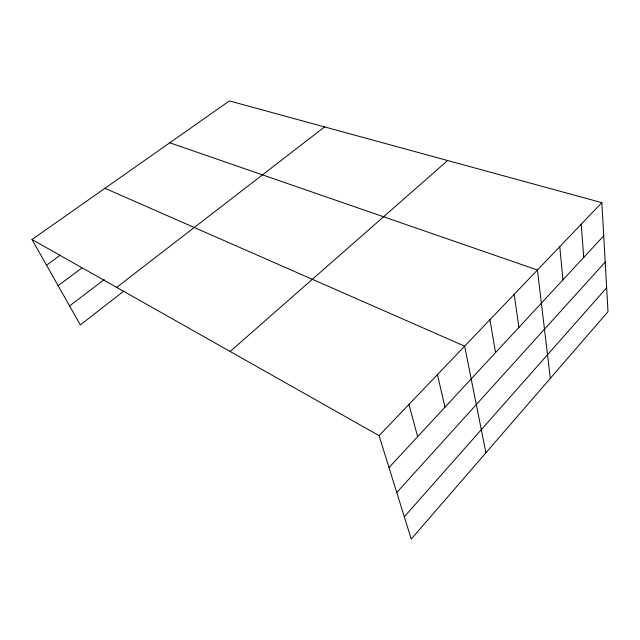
<?xml version="1.0" encoding="UTF-8"?>
<svg xmlns="http://www.w3.org/2000/svg" width="640" height="640" viewBox="0 0 640 640"><rect width="100%" height="100%" fill="white"/><g stroke="black" fill="none" stroke-linecap="round" stroke-linejoin="round"><path stroke-width="0.96" d="M404.32 516.784L606.656 287.808M396.768 492.512L605.2 262.056M389.008 467.576L603.72 235.848M601.848 202.656L608 311.68L411.256 539.08L379.072 435.656L601.848 202.656L229.4 100.92L32 239.52L80.336 324.92L123.928 291.016M230.128 351.488L447.64 160.528M116.672 287.376L324.592 126.92M69.592 305.936L104.24 279.584M58.104 285.632L81.768 268.064M46.52 265.168L60.28 255.2M169.776 142.784L537.432 270.024L550.312 378.352M104.96 188.296L464.656 346.152L485.928 452.776M32 239.52L379.072 435.656M408.936 404.432L417.64 436.68M437.432 374.624L445 407.152M489.944 319.704L495.536 352.6M514.176 294.352L518.912 327.376M559.76 246.672L562.952 279.84M581.216 224.232L583.728 257.432"/></g></svg>
